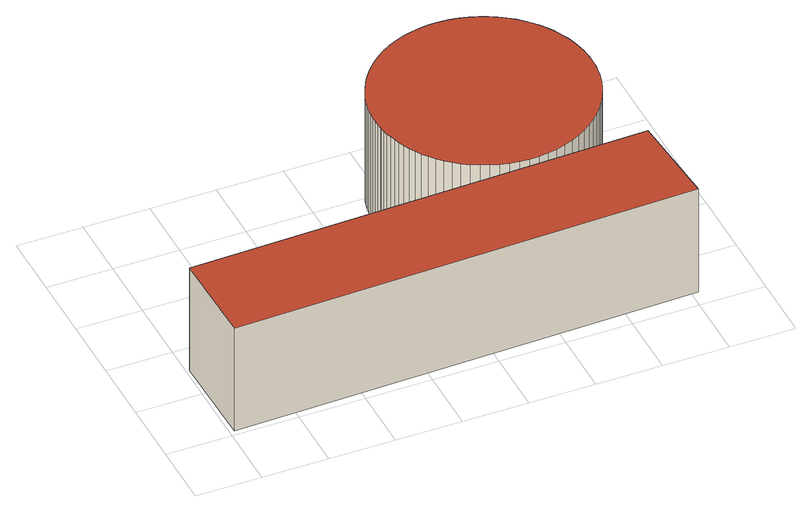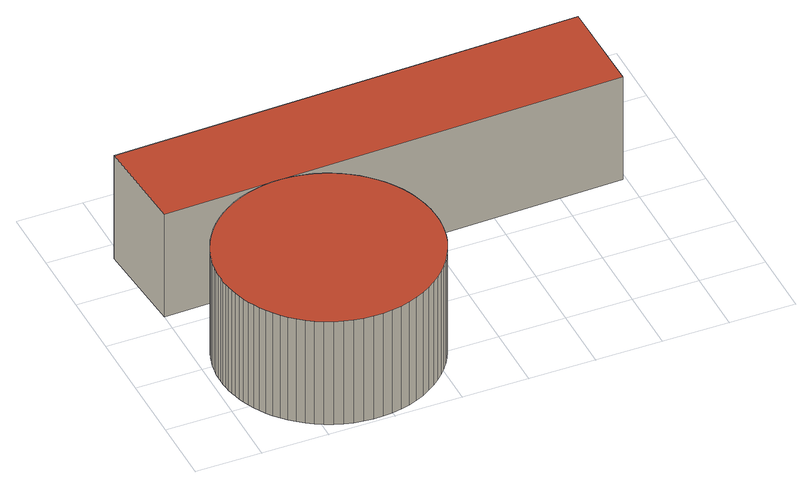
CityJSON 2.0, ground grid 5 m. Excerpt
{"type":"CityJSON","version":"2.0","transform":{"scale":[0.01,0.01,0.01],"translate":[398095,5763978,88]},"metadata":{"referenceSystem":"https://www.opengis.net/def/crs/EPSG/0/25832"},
"CityObjects":{
"building1":{"type":"Building","attributes":{"Gemeindeschluessel":"05566004","Geometrietyp2DReferenz":"3000","function":"51003_1201","roofType":"1000","measuredHeight":9},"geometry":[{"type":"Solid","lod":"2","boundaries":[[[[0,1,2,3]],[[4,5,1,0]],[[6,7,5,4]],[[3,2,7,6]],[[4,0,3,6]],[[1,5,7,2]]]],"semantics":{"surfaces":[{"type":"WallSurface"},{"type":"RoofSurface"},{"type":"GroundSurface"}],"values":[[0,0,0,0,1,2]]}}]},
"building2":{"type":"Building","attributes":{"Gemeindeschluessel":"05566004","Geometrietyp2DReferenz":"3000","function":"51003_1201","roofType":"1000","measuredHeight":9},"geometry":[{"type":"Solid","lod":"2","boundaries":[[[[8,9,10,11]],[[12,13,9,8]],[[14,15,13,12]],[[16,17,15,14]],[[18,19,17,16]],[[20,21,19,18]],[[22,23,21,20]],[[24,25,23,22]],[[26,27,25,24]],[[28,29,27,26]],[[30,31,29,28]],[[32,33,31,30]],[[34,35,33,32]],[[36,37,35,34]],[[38,39,37,36]],[[40,41,39,38]],[[42,43,41,40]],[[44,45,43,42]],[[46,47,45,44]],[[48,49,47,46]],[[50,51,49,48]],[[52,53,51,50]],[[54,55,53,52]],[[56,57,55,54]],[[58,59,57,56]],[[60,61,59,58]],[[62,63,61,60]],[[64,65,63,62]],[[66,67,65,64]],[[68,69,67,66]],[[70,71,69,68]],[[72,73,71,70]],[[74,75,73,72]],[[76,77,75,74]],[[78,79,77,76]],[[80,81,79,78]],[[82,83,81,80]],[[84,85,83,82]],[[86,87,85,84]],[[88,89,87,86]],[[90,91,89,88]],[[92,93,91,90]],[[94,95,93,92]],[[96,97,95,94]],[[98,99,97,96]],[[100,101,99,98]],[[102,103,101,100]],[[104,105,103,102]],[[106,107,105,104]],[[108,109,107,106]],[[110,111,109,108]],[[112,113,111,110]],[[114,115,113,112]],[[116,117,115,114]],[[118,119,117,116]],[[120,121,119,118]],[[122,123,121,120]],[[124,125,123,122]],[[126,127,125,124]],[[128,129,127,126]],[[130,131,129,128]],[[132,133,131,130]],[[134,135,133,132]],[[136,137,135,134]],[[138,139,137,136]],[[140,141,139,138]],[[142,143,141,140]],[[144,145,143,142]],[[146,147,145,144]],[[148,149,147,146]],[[150,151,149,148]],[[152,153,151,150]],[[154,155,153,152]],[[156,157,155,154]],[[158,159,157,156]],[[160,161,159,158]],[[162,163,161,160]],[[164,165,163,162]],[[166,167,165,164]],[[168,169,167,166]],[[170,171,169,168]],[[172,173,171,170]],[[174,175,173,172]],[[176,177,175,174]],[[178,179,177,176]],[[180,181,179,178]],[[182,183,181,180]],[[184,185,183,182]],[[186,187,185,184]],[[188,189,187,186]],[[190,191,189,188]],[[11,10,191,190]],[[188,186,184,182,180,178,176,174,172,170,168,166,164,162,160,158,156,154,152,150,148,146,144,142,140,138,136,134,132,130,128,126,124,122,120,118,116,114,112,110,108,106,104,102,100,98,96,94,92,90,88,86,84,82,80,78,76,74,72,70,68,66,64,62,60,58,56,54,52,50,48,46,44,42,40,38,36,34,32,30,28,26,24,22,20,18,16,14,12,8,11,190]],[[9,13,15,17,19,21,23,25,27,29,31,33,35,37,39,41,43,45,47,49,51,53,55,57,59,61,63,65,67,69,71,73,75,77,79,81,83,85,87,89,91,93,95,97,99,101,103,105,107,109,111,113,115,117,119,121,123,125,127,129,131,133,135,137,139,141,143,145,147,149,151,153,155,157,159,161,163,165,167,169,171,173,175,177,179,181,183,185,187,189,191,10]]]],"semantics":{"surfaces":[{"type":"WallSurface"},{"type":"RoofSurface"},{"type":"GroundSurface"}],"values":[[0,0,0,0,0,0,0,0,0,0,0,0,0,0,0,0,0,0,0,0,0,0,0,0,0,0,0,0,0,0,0,0,0,0,0,0,0,0,0,0,0,0,0,0,0,0,0,0,0,0,0,0,0,0,0,0,0,0,0,0,0,0,0,0,0,0,0,0,0,0,0,0,0,0,0,0,0,0,0,0,0,0,0,0,0,0,0,0,0,0,0,0,1,2]]}}]}
},
"vertices":[
[3500,864,944],[3500,864,44],[24,771,44],[24,771,944],[3553,137,944],[3553,137,44],[33,40,944],[33,40,44],
[3443,1571,973],[3443,1571,73],[3448,1614,73],[3448,1614,973],[3435,1525,973],[3435,1525,73],[3424,1479,973],[3424,1479,73],[3410,1431,973],[3410,1431,73],[3392,1382,973],[3392,1382,73],[3371,1333,973],[3371,1333,73],[3345,1283,973],[3345,1283,73],[3314,1233,973],[3314,1233,73],[3279,1184,973],[3279,1184,73],[3239,1137,973],[3239,1137,73],[3194,1091,973],[3194,1091,73],[3144,1048,973],[3144,1048,73],[3090,1009,973],[3090,1009,73],[3031,973,973],[3031,973,73],[2968,942,973],[2968,942,73],[2902,916,973],[2902,916,73],[2834,896,973],[2834,896,73],[2763,881,973],[2763,881,73],[2691,873,973],[2691,873,73],[2619,871,973],[2619,871,73],[2548,876,973],[2548,876,73],[2478,887,973],[2478,887,73],[2410,904,973],[2410,904,73],[2345,926,973],[2345,926,73],[2283,952,973],[2283,952,73],[2224,983,973],[2224,983,73],[2170,1018,973],[2170,1018,73],[2121,1056,973],[2121,1056,73],[2075,1096,973],[2075,1096,73],[2035,1138,973],[2035,1138,73],[1998,1181,973],[1998,1181,73],[1966,1224,973],[1966,1224,73],[1938,1268,973],[1938,1268,73],[1913,1312,973],[1913,1312,73],[1892,1356,973],[1892,1356,73],[1875,1398,973],[1875,1398,73],[1861,1440,973],[1861,1440,73],[1849,1481,973],[1849,1481,73],[1840,1520,973],[1840,1520,73],[1833,1558,973],[1833,1558,73],[1828,1595,973],[1828,1595,73],[1827,1599,973],[1827,1599,73],[1827,1603,973],[1827,1603,73],[1824,1640,973],[1824,1640,73],[1823,1679,973],[1823,1679,73],[1823,1719,973],[1823,1719,73],[1826,1761,973],[1826,1761,73],[1832,1805,973],[1832,1805,73],[1840,1850,973],[1840,1850,73],[1851,1897,973],[1851,1897,73],[1865,1945,973],[1865,1945,73],[1884,1994,973],[1884,1994,73],[1906,2044,973],[1906,2044,73],[1932,2094,973],[1932,2094,73],[1963,2143,973],[1963,2143,73],[1999,2192,973],[1999,2192,73],[2040,2239,973],[2040,2239,73],[2085,2284,973],[2085,2284,73],[2135,2327,973],[2135,2327,73],[2190,2366,973],[2190,2366,73],[2249,2402,973],[2249,2402,73],[2312,2432,973],[2312,2432,73],[2379,2458,973],[2379,2458,73],[2447,2478,973],[2447,2478,73],[2518,2491,973],[2518,2491,73],[2590,2498,973],[2590,2498,73],[2662,2499,973],[2662,2499,73],[2734,2494,973],[2734,2494,73],[2803,2483,973],[2803,2483,73],[2871,2465,973],[2871,2465,73],[2936,2443,973],[2936,2443,73],[2998,2416,973],[2998,2416,73],[3055,2384,973],[3055,2384,73],[3109,2349,973],[3109,2349,73],[3158,2311,973],[3158,2311,73],[3203,2271,973],[3203,2271,73],[3243,2229,973],[3243,2229,73],[3279,2186,973],[3279,2186,73],[3311,2142,973],[3311,2142,73],[3339,2098,973],[3339,2098,73],[3363,2054,973],[3363,2054,73],[3383,2011,973],[3383,2011,73],[3401,1968,973],[3401,1968,73],[3415,1927,973],[3415,1927,73],[3426,1886,973],[3426,1886,73],[3435,1847,973],[3435,1847,73],[3442,1809,973],[3442,1809,73],[3447,1772,973],[3447,1772,73],[3450,1735,973],[3450,1735,73],[3451,1697,973],[3451,1697,73],[3451,1657,973],[3451,1657,73]
]}
